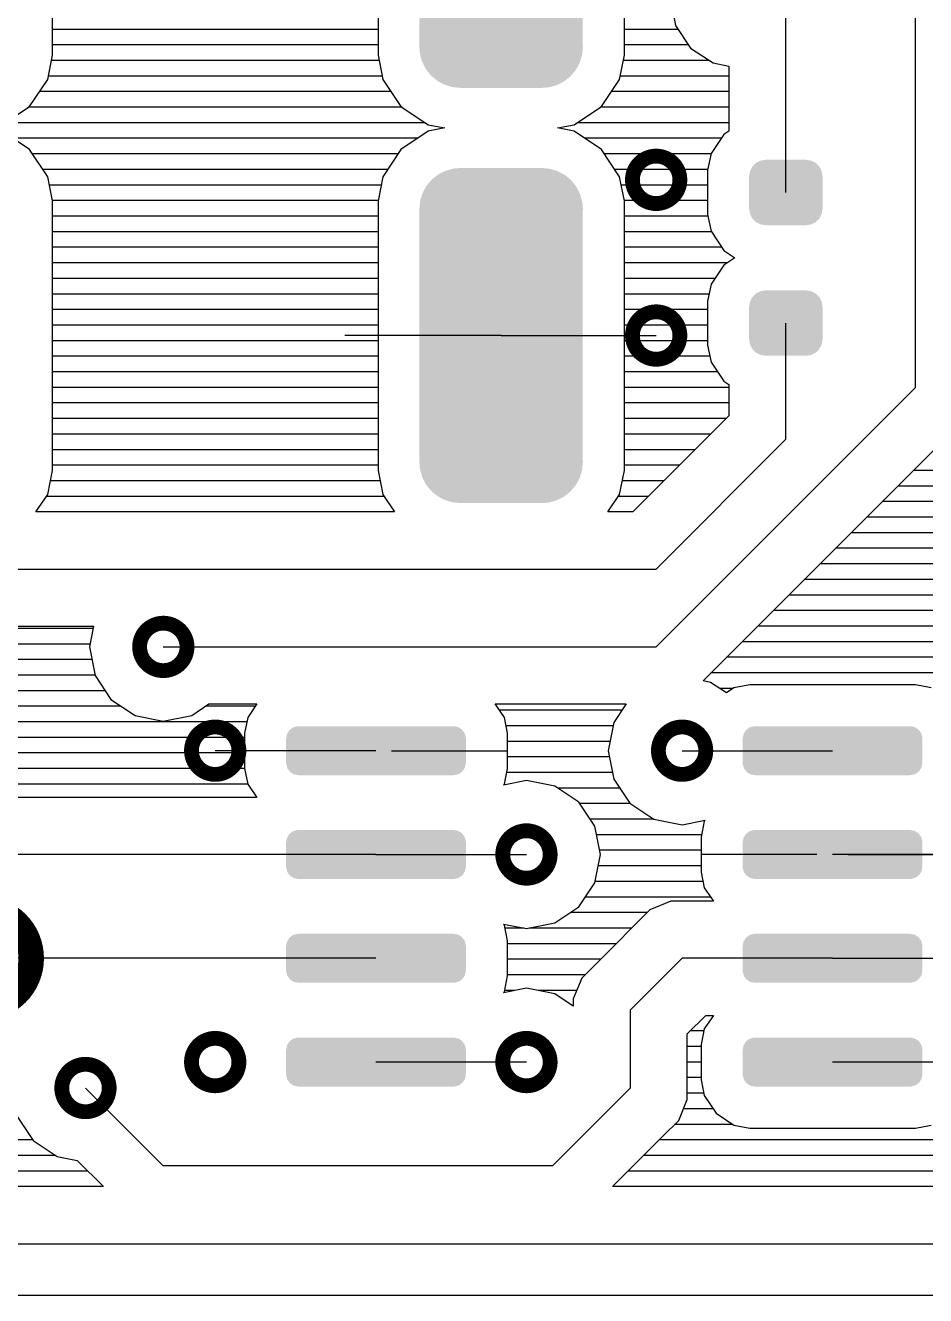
# Model space of a CAD drawing. Extents: x 295 to 953, y 10 to 290.
# Drawn here: x 694.23 to 716.27, y 71.91 to 102.99 of the extents above; entities that cross this region are included whole.
import ezdxf

# ---------------------------------------------------------------- set-up
doc = ezdxf.new("R2010")
doc.units = 0
doc.header["$LTSCALE"] = 5
doc.header["$MEASUREMENT"] = 0
doc.layers.get('0').update_dxf_attribs({"linetype": 'CONTINUOUS', "lineweight": 25})

msp = doc.modelspace()

# ---------------------------------------------------------------- linework, layer by layer
for p, q in [((716.022, 94.13), (716.022, 132.865)), ((694.894, 102.258), (694.894, 108.857)), ((702.865, 108.857), (702.865, 102.258)), ((708.895, 102.258), (708.895, 108.857)), ((712.847, 98.9), (712.847, 104.265)), ((710.053, 103.467), (710.15, 102.984)), ((702.865, 102.893), (694.894, 102.893)), ((710.216, 102.893), (708.895, 102.893)), ((710.15, 102.984), (710.515, 102.436)), ((702.865, 102.512), (694.894, 102.512)), ((710.47, 102.512), (708.895, 102.512)), ((710.515, 102.436), (711.064, 102.07)), ((694.778, 101.669), (694.894, 102.258)), ((702.89, 102.131), (694.869, 102.131)), ((702.865, 102.258), (702.982, 101.669)), ((708.778, 101.669), (708.895, 102.258)), ((710.978, 102.131), (708.869, 102.131)), ((711.064, 102.07), (711.45, 101.994)), ((711.45, 101.994), (711.45, 100.404)), ((694.336, 101.003), (694.778, 101.669)), ((702.967, 101.75), (694.793, 101.75)), ((702.982, 101.669), (703.424, 101.003)), ((708.331, 101.003), (708.778, 101.669)), ((711.45, 101.75), (708.793, 101.75)), ((703.185, 101.369), (694.574, 101.369)), ((711.45, 101.369), (708.575, 101.369)), ((693.665, 100.556), (694.336, 101.003)), ((703.454, 100.988), (694.305, 100.988)), ((703.424, 101.003), (704.094, 100.556)), ((707.666, 100.556), (708.331, 101.003)), ((711.45, 100.988), (708.306, 100.988)), ((704.023, 100.607), (693.736, 100.607)), ((704.094, 100.556), (704.501, 100.48)), ((704.501, 100.48), (704.094, 100.399)), ((707.259, 100.48), (707.666, 100.556)), ((707.666, 100.399), (707.259, 100.48)), ((711.45, 100.607), (707.737, 100.607)), ((711.45, 100.404), (711.328, 100.323)), ((694.336, 99.952), (693.665, 100.399)), ((703.835, 100.226), (693.924, 100.226)), ((704.094, 100.399), (703.424, 99.952)), ((708.331, 99.952), (707.666, 100.399)), ((711.262, 100.226), (707.925, 100.226)), ((711.328, 100.323), (711.018, 99.855)), ((694.778, 99.286), (694.336, 99.952)), ((703.353, 99.845), (694.407, 99.845)), ((703.424, 99.952), (702.982, 99.286)), ((708.778, 99.286), (708.331, 99.952)), ((711.013, 99.845), (708.407, 99.845)), ((711.018, 99.855), (710.932, 99.444)), ((703.099, 99.464), (694.661, 99.464)), ((694.894, 98.697), (694.778, 99.286)), ((702.982, 99.286), (702.865, 98.697)), ((710.937, 99.464), (708.661, 99.464)), ((708.895, 98.697), (708.778, 99.286)), ((710.932, 99.444), (710.932, 98.362)), ((702.941, 99.083), (694.818, 99.083)), ((710.932, 99.083), (708.819, 99.083)), ((702.865, 98.702), (694.894, 98.702)), ((694.894, 92.098), (694.894, 98.697)), ((702.865, 98.697), (702.865, 92.098)), ((710.932, 98.702), (708.895, 98.702)), ((708.895, 92.098), (708.895, 98.697)), ((702.865, 98.321), (694.894, 98.321)), ((710.942, 98.321), (708.895, 98.321)), ((710.932, 98.362), (711.018, 97.95)), ((702.865, 97.94), (694.894, 97.94)), ((711.023, 97.94), (708.895, 97.94)), ((711.018, 97.95), (711.328, 97.483)), ((702.865, 97.559), (694.894, 97.559)), ((711.277, 97.559), (708.895, 97.559)), ((711.328, 97.483), (711.597, 97.305)), ((711.597, 97.305), (711.328, 97.122)), ((702.865, 97.178), (694.894, 97.178)), ((711.404, 97.178), (708.895, 97.178)), ((711.328, 97.122), (711.018, 96.655)), ((702.865, 96.797), (694.894, 96.797)), ((711.11, 96.797), (708.895, 96.797)), ((702.865, 96.416), (694.894, 96.416)), ((710.968, 96.416), (708.895, 96.416)), ((711.018, 96.655), (710.932, 96.243)), ((710.932, 96.243), (710.932, 95.161)), ((702.865, 96.035), (694.894, 96.035)), ((710.932, 96.035), (708.895, 96.035)), ((702.865, 95.654), (694.894, 95.654)), ((710.932, 95.654), (708.895, 95.654)), ((712.847, 92.86), (712.847, 95.705)), ((702.865, 95.273), (694.894, 95.273)), ((705.877, 95.4), (702.052, 95.4)), ((705.496, 95.4), (702.865, 95.4)), ((705.877, 95.4), (709.672, 95.4)), ((706.258, 95.4), (708.895, 95.4)), ((710.932, 95.273), (708.895, 95.273)), ((710.932, 95.161), (711.018, 94.75)), ((702.865, 94.892), (694.894, 94.892)), ((710.988, 94.892), (708.895, 94.892)), ((702.865, 94.511), (694.894, 94.511)), ((711.176, 94.511), (708.895, 94.511)), ((711.018, 94.75), (711.328, 94.282)), ((711.328, 94.282), (711.45, 94.201)), ((711.45, 94.201), (711.45, 93.434)), ((702.865, 94.13), (694.894, 94.13)), ((711.45, 94.13), (708.895, 94.13)), ((709.672, 87.78), (716.022, 94.13)), ((702.865, 93.749), (694.894, 93.749)), ((711.45, 93.749), (708.895, 93.749)), ((702.865, 93.368), (694.894, 93.368)), ((711.384, 93.368), (708.895, 93.368)), ((711.45, 93.434), (709.098, 91.082)), ((702.865, 92.987), (694.894, 92.987)), ((711.003, 92.987), (708.895, 92.987)), ((709.672, 89.685), (712.847, 92.86)), ((710.861, 86.988), (716.815, 92.941)), ((702.865, 92.606), (694.894, 92.606)), ((710.622, 92.606), (708.895, 92.606)), ((694.778, 91.509), (694.894, 92.098)), ((702.865, 92.225), (694.894, 92.225)), ((702.865, 92.098), (702.982, 91.509)), ((708.778, 91.509), (708.895, 92.098)), ((710.241, 92.225), (708.895, 92.225)), ((720.904, 92.098), (715.966, 92.098)), ((702.916, 91.844), (694.844, 91.844)), ((709.86, 91.844), (708.844, 91.844)), ((720.904, 91.717), (715.585, 91.717)), ((694.488, 91.082), (694.778, 91.509)), ((703.012, 91.463), (694.747, 91.463)), ((702.982, 91.509), (703.271, 91.082)), ((708.488, 91.082), (708.778, 91.509)), ((709.479, 91.463), (708.742, 91.463)), ((703.271, 91.082), (694.488, 91.082)), ((703.271, 91.082), (694.488, 91.082)), ((709.098, 91.082), (708.488, 91.082)), ((709.098, 91.082), (708.488, 91.082)), ((720.965, 91.336), (715.204, 91.336)), ((721.117, 90.955), (714.823, 90.955)), ((721.371, 90.574), (714.442, 90.574)), ((721.529, 90.193), (714.061, 90.193)), ((662.682, 89.685), (709.672, 89.685)), ((721.204, 89.812), (713.68, 89.812)), ((720.99, 89.431), (713.299, 89.431)), ((720.914, 89.05), (712.918, 89.05)), ((720.904, 88.669), (712.537, 88.669)), ((688.961, 88.288), (695.9, 88.288)), ((695.9, 88.288), (695.799, 87.78)), ((720.904, 88.288), (712.156, 88.288)), ((695.89, 88.232), (688.961, 88.232)), ((695.814, 87.851), (688.961, 87.851)), ((695.799, 87.78), (695.936, 87.084)), ((697.607, 87.78), (709.672, 87.78)), ((720.904, 87.907), (711.775, 87.907)), ((695.86, 87.47), (688.961, 87.47)), ((720.904, 87.526), (711.394, 87.526)), ((695.936, 87.089), (688.951, 87.089)), ((695.936, 87.084), (696.327, 86.495)), ((720.904, 87.145), (711.013, 87.145)), ((710.82, 86.947), (710.861, 86.988)), ((711.003, 86.911), (710.82, 86.947)), ((711.394, 86.652), (711.003, 86.911)), ((711.557, 86.764), (711.227, 86.764)), ((711.577, 86.779), (711.394, 86.652)), ((711.963, 86.855), (711.577, 86.779)), ((716.022, 86.855), (711.963, 86.855)), ((716.408, 86.779), (716.022, 86.855)), ((696.185, 86.708), (688.87, 86.708)), ((696.327, 86.495), (696.916, 86.104)), ((696.576, 86.327), (688.616, 86.327)), ((698.303, 86.104), (698.72, 86.383)), ((699.863, 86.327), (698.643, 86.327)), ((698.72, 86.383), (699.898, 86.383)), ((699.898, 86.383), (699.675, 86.053)), ((705.735, 86.383), (708.936, 86.383)), ((705.959, 86.053), (705.735, 86.383)), ((708.834, 86.231), (705.837, 86.231)), ((708.936, 86.383), (708.636, 85.931)), ((699.654, 85.946), (688.682, 85.946)), ((696.916, 86.104), (697.607, 85.966)), ((697.607, 85.966), (698.303, 86.104)), ((699.675, 86.053), (699.598, 85.667)), ((706.035, 85.667), (705.959, 86.053)), ((708.621, 85.85), (705.994, 85.85)), ((708.636, 85.931), (708.499, 85.24)), ((699.598, 85.565), (688.895, 85.565)), ((699.598, 85.667), (699.598, 84.808)), ((706.035, 84.808), (706.035, 85.667)), ((699.598, 85.184), (688.961, 85.184)), ((702.814, 85.24), (698.877, 85.24)), ((702.433, 85.24), (699.598, 85.24)), ((703.195, 85.24), (706.035, 85.24)), ((708.544, 85.469), (706.035, 85.469)), ((708.499, 85.24), (708.636, 84.544)), ((710.307, 85.24), (713.99, 85.24)), ((708.524, 85.088), (706.035, 85.088)), ((699.604, 84.803), (688.961, 84.803)), ((699.598, 84.808), (699.675, 84.422)), ((705.959, 84.422), (706.035, 84.808)), ((708.6, 84.707), (706.015, 84.707)), ((699.675, 84.422), (691.054, 84.422)), ((699.675, 84.422), (699.898, 84.097)), ((706.497, 84.508), (705.938, 84.397)), ((705.938, 84.397), (705.959, 84.422)), ((707.193, 84.371), (706.497, 84.508)), ((707.782, 83.98), (707.193, 84.371)), ((708.778, 84.326), (707.264, 84.326)), ((708.636, 84.544), (709.027, 83.955)), ((699.898, 84.097), (691.735, 84.097)), ((708.174, 83.391), (707.782, 83.98)), ((709.042, 83.945), (707.803, 83.945)), ((709.027, 83.955), (709.616, 83.564)), ((709.616, 83.564), (708.057, 83.564)), ((708.311, 82.7), (708.174, 83.391)), ((709.616, 83.564), (710.307, 83.426)), ((710.307, 83.426), (710.871, 83.538)), ((710.851, 83.513), (710.774, 83.127)), ((710.871, 83.538), (710.851, 83.513)), ((710.79, 83.183), (708.214, 83.183)), ((710.774, 83.127), (710.774, 82.268)), ((702.814, 82.7), (690.622, 82.7)), ((702.814, 82.7), (706.497, 82.7)), ((708.174, 82.004), (708.311, 82.7)), ((710.774, 82.802), (708.29, 82.802)), ((713.609, 82.7), (710.774, 82.7)), ((717.927, 82.7), (713.99, 82.7)), ((714.371, 82.7), (717.211, 82.7)), ((710.774, 82.421), (708.26, 82.421)), ((710.774, 82.268), (710.851, 81.882)), ((707.782, 81.415), (708.174, 82.004)), ((710.82, 82.04), (708.184, 82.04)), ((710.851, 81.882), (711.074, 81.557)), ((711.003, 81.659), (707.945, 81.659)), ((710.033, 81.557), (709.52, 81.344)), ((711.074, 81.557), (710.033, 81.557)), ((707.193, 81.024), (707.782, 81.415)), ((709.454, 81.278), (707.574, 81.278)), ((709.52, 81.344), (708.25, 80.074)), ((705.959, 80.973), (705.938, 80.998)), ((705.938, 80.998), (706.497, 80.886)), ((706.035, 80.587), (705.959, 80.973)), ((706.436, 80.897), (705.969, 80.897)), ((706.497, 80.886), (707.193, 81.024)), ((709.073, 80.897), (706.563, 80.897)), ((706.035, 79.728), (706.035, 80.587)), ((708.692, 80.516), (706.035, 80.516)), ((702.814, 80.16), (693.162, 80.16)), ((708.311, 80.135), (706.035, 80.135)), ((708.25, 80.074), (707.853, 79.677)), ((710.307, 80.16), (709.037, 78.89)), ((713.99, 80.16), (710.307, 80.16)), ((713.99, 80.16), (717.927, 80.16)), ((705.959, 79.342), (706.035, 79.728)), ((707.93, 79.754), (706.035, 79.754)), ((707.853, 79.677), (707.64, 79.164)), ((706.497, 79.428), (705.938, 79.317)), ((705.938, 79.317), (705.959, 79.342)), ((706.213, 79.373), (705.964, 79.373)), ((707.193, 79.291), (706.497, 79.428)), ((707.726, 79.373), (706.787, 79.373)), ((707.64, 78.992), (707.193, 79.291)), ((707.64, 79.164), (707.64, 78.992)), ((709.037, 78.89), (709.037, 76.985)), ((710.434, 78.311), (710.886, 78.763)), ((711.074, 78.763), (710.851, 78.433)), ((710.886, 78.763), (711.074, 78.763)), ((710.841, 78.382), (710.505, 78.382)), ((710.851, 78.433), (710.774, 78.047)), ((710.434, 77.259), (710.434, 78.311)), ((710.774, 78.047), (710.774, 77.188)), ((710.774, 78.001), (710.434, 78.001)), ((706.497, 77.62), (702.814, 77.62)), ((710.774, 77.62), (710.434, 77.62)), ((717.927, 77.62), (713.99, 77.62)), ((710.434, 76.706), (710.434, 77.259)), ((710.774, 77.239), (710.434, 77.239)), ((710.774, 77.188), (710.851, 76.802)), ((697.607, 75.08), (695.702, 76.985)), ((709.037, 76.985), (707.132, 75.08)), ((710.841, 76.858), (710.434, 76.858)), ((710.851, 76.802), (711.145, 76.37)), ((710.226, 76.193), (710.434, 76.706)), ((711.074, 76.477), (710.343, 76.477)), ((694.031, 76.289), (694.422, 75.7)), ((709.83, 75.796), (710.226, 76.193)), ((711.145, 76.37), (711.577, 76.076)), ((711.557, 76.096), (710.124, 76.096)), ((711.577, 76.076), (711.963, 75.999)), ((711.963, 75.999), (716.022, 75.999)), ((716.022, 75.999), (716.408, 76.076)), ((694.417, 75.715), (677.993, 75.715)), ((694.422, 75.7), (695.011, 75.309)), ((708.6, 74.572), (709.83, 75.796)), ((725.242, 75.715), (709.743, 75.715)), ((694.976, 75.334), (678.374, 75.334)), ((695.011, 75.309), (695.499, 75.212)), ((725.319, 75.334), (709.362, 75.334)), ((695.763, 74.953), (678.755, 74.953)), ((695.499, 75.212), (696.144, 74.572)), ((707.132, 75.08), (697.607, 75.08)), ((725.354, 74.953), (708.981, 74.953)), ((696.144, 74.572), (679.136, 74.572)), ((696.144, 74.572), (679.136, 74.572)), ((724.973, 74.572), (708.6, 74.572)), ((724.973, 74.572), (708.6, 74.572)), ((678.557, 73.175), (725.547, 73.175)), ((735.072, 71.905), (677.287, 71.905))]:
    msp.add_line(p, q)
for points, const_width in [([(710.253, 99.21, -1), (709.092, 99.21, -1)], 0.363), ([(710.253, 95.4, -1), (709.092, 95.4, -1)], 0.363), ([(698.188, 87.78, -1), (697.027, 87.78, -1)], 0.363), ([(699.458, 85.24, -1), (698.297, 85.24, -1)], 0.363), ([(710.888, 85.24, -1), (709.727, 85.24, -1)], 0.363), ([(707.078, 82.7, -1), (705.917, 82.7, -1)], 0.363), ([(694.374, 80.16, -1), (691.951, 80.16, -1)], 0.625), ([(699.458, 77.62, -1), (698.297, 77.62, -1)], 0.363), ([(707.078, 77.62, -1), (705.917, 77.62, -1)], 0.363), ([(696.283, 76.985, -1), (695.122, 76.985, -1)], 0.363)]:
    msp.add_lwpolyline(points, format="xyb", close=True, dxfattribs=dict(const_width=const_width))
for points in [[(707.876, 102.532), (707.876, 108.588), (703.878, 102.532), (703.878, 108.588)], [(707.879, 102.461), (707.876, 102.532), (703.876, 102.461), (703.878, 102.532)], [(707.863, 102.3), (707.879, 102.461), (703.889, 102.3), (703.876, 102.461)], [(707.859, 102.261), (707.863, 102.3), (703.899, 102.261), (703.889, 102.3)], [(707.81, 102.105), (707.859, 102.261), (703.941, 102.105), (703.899, 102.261)], [(707.799, 102.069), (707.81, 102.105), (703.96, 102.069), (703.941, 102.105)], [(707.72, 101.925), (707.799, 102.069), (704.032, 101.925), (703.96, 102.069)], [(707.701, 101.892), (707.72, 101.925), (704.057, 101.892), (704.032, 101.925)], [(707.595, 101.767), (707.701, 101.892), (704.156, 101.767), (704.057, 101.892)], [(707.571, 101.739), (707.595, 101.767), (704.189, 101.739), (704.156, 101.767)], [(707.44, 101.637), (707.571, 101.739), (704.31, 101.637), (704.189, 101.739)], [(707.412, 101.615), (707.44, 101.637), (704.349, 101.615), (704.31, 101.637)], [(707.261, 101.54), (707.412, 101.615), (704.486, 101.54), (704.349, 101.615)], [(707.232, 101.525), (707.261, 101.54), (704.534, 101.525), (704.486, 101.54)], [(707.064, 101.48), (707.232, 101.525), (704.679, 101.48), (704.534, 101.525)], [(707.037, 101.473), (707.064, 101.48), (704.75, 101.473), (704.679, 101.48)], [(706.876, 101.46), (707.037, 101.473), (704.879, 101.46), (704.75, 101.473)], [(707.221, 99.435), (707.076, 99.48), (704.523, 99.435), (704.691, 99.48)], [(707.076, 99.48), (707.005, 99.487), (704.691, 99.48), (704.718, 99.487)], [(707.005, 99.487), (706.876, 99.5), (704.718, 99.487), (704.879, 99.5)], [(713.721, 99.427), (713.673, 99.528), (711.971, 99.427), (712.024, 99.528)], [(713.673, 99.528), (713.662, 99.539), (712.024, 99.528), (712.029, 99.539)], [(713.662, 99.539), (713.585, 99.62), (712.029, 99.539), (712.112, 99.62)], [(713.585, 99.62), (713.57, 99.628), (712.112, 99.62), (712.12, 99.628)], [(713.57, 99.628), (713.473, 99.679), (712.12, 99.628), (712.226, 99.679)], [(713.473, 99.679), (713.448, 99.683), (712.226, 99.679), (712.234, 99.683)], [(713.448, 99.683), (713.347, 99.7), (712.234, 99.683), (712.347, 99.7)], [(707.697, 99.068), (707.599, 99.193), (704.053, 99.068), (704.16, 99.193)], [(707.599, 99.193), (707.566, 99.221), (704.16, 99.193), (704.184, 99.221)], [(707.566, 99.221), (707.445, 99.323), (704.184, 99.221), (704.315, 99.323)], [(707.445, 99.323), (707.405, 99.345), (704.315, 99.323), (704.343, 99.345)], [(707.405, 99.345), (707.268, 99.42), (704.343, 99.345), (704.493, 99.42)], [(707.268, 99.42), (707.221, 99.435), (704.493, 99.42), (704.523, 99.435)], [(713.746, 98.499), (713.746, 99.301), (711.948, 98.499), (711.948, 99.301)], [(713.744, 99.301), (713.728, 99.414), (711.95, 99.301), (711.969, 99.414)], [(713.728, 99.414), (713.721, 99.427), (711.969, 99.414), (711.971, 99.427)], [(707.855, 98.699), (707.813, 98.855), (703.896, 98.699), (703.945, 98.855)], [(707.813, 98.855), (707.795, 98.891), (703.945, 98.855), (703.956, 98.891)], [(707.795, 98.891), (707.723, 99.035), (703.956, 98.891), (704.035, 99.035)], [(707.723, 99.035), (707.697, 99.068), (704.035, 99.035), (704.053, 99.068)], [(707.879, 98.499), (707.866, 98.66), (703.876, 98.499), (703.892, 98.66)], [(707.866, 98.66), (707.855, 98.699), (703.892, 98.66), (703.896, 98.699)], [(707.876, 98.428), (707.879, 98.499), (703.878, 98.428), (703.876, 98.499)], [(707.876, 92.372), (707.876, 98.428), (703.878, 92.372), (703.878, 98.428)], [(713.726, 98.386), (713.744, 98.499), (711.967, 98.386), (711.95, 98.499)], [(713.724, 98.374), (713.726, 98.386), (711.973, 98.374), (711.967, 98.386)], [(713.671, 98.272), (713.724, 98.374), (712.021, 98.272), (711.973, 98.374)], [(713.665, 98.261), (713.671, 98.272), (712.032, 98.261), (712.021, 98.272)], [(713.582, 98.18), (713.665, 98.261), (712.109, 98.18), (712.032, 98.261)], [(713.574, 98.172), (713.582, 98.18), (712.124, 98.172), (712.109, 98.18)], [(713.468, 98.121), (713.574, 98.172), (712.222, 98.121), (712.124, 98.172)], [(713.46, 98.117), (713.468, 98.121), (712.246, 98.117), (712.222, 98.121)], [(713.347, 98.1), (713.46, 98.117), (712.347, 98.1), (712.246, 98.117)], [(713.662, 96.344), (713.585, 96.425), (712.029, 96.344), (712.112, 96.425)], [(713.585, 96.425), (713.57, 96.433), (712.112, 96.425), (712.12, 96.433)], [(713.57, 96.433), (713.473, 96.484), (712.12, 96.433), (712.226, 96.484)], [(713.473, 96.484), (713.448, 96.488), (712.226, 96.484), (712.234, 96.488)], [(713.448, 96.488), (713.347, 96.505), (712.234, 96.488), (712.347, 96.505)], [(713.746, 95.303), (713.746, 96.106), (711.948, 95.303), (711.948, 96.106)], [(713.744, 96.106), (713.728, 96.219), (711.95, 96.106), (711.969, 96.219)], [(713.728, 96.219), (713.721, 96.231), (711.969, 96.219), (711.971, 96.231)], [(713.721, 96.231), (713.673, 96.333), (711.971, 96.231), (712.024, 96.333)], [(713.673, 96.333), (713.662, 96.344), (712.024, 96.333), (712.029, 96.344)], [(713.726, 95.191), (713.744, 95.303), (711.967, 95.191), (711.95, 95.303)], [(713.724, 95.178), (713.726, 95.191), (711.973, 95.178), (711.967, 95.191)], [(713.671, 95.076), (713.724, 95.178), (712.021, 95.076), (711.973, 95.178)], [(713.665, 95.066), (713.671, 95.076), (712.032, 95.066), (712.021, 95.076)], [(713.582, 94.985), (713.665, 95.066), (712.109, 94.985), (712.032, 95.066)], [(713.574, 94.977), (713.582, 94.985), (712.124, 94.977), (712.109, 94.985)], [(713.468, 94.926), (713.574, 94.977), (712.222, 94.926), (712.124, 94.977)], [(713.46, 94.922), (713.468, 94.926), (712.246, 94.922), (712.222, 94.926)], [(713.347, 94.905), (713.46, 94.922), (712.347, 94.905), (712.246, 94.922)], [(707.879, 92.301), (707.876, 92.372), (703.876, 92.301), (703.878, 92.372)], [(707.863, 92.14), (707.879, 92.301), (703.889, 92.14), (703.876, 92.301)], [(707.859, 92.101), (707.863, 92.14), (703.899, 92.101), (703.889, 92.14)], [(707.81, 91.945), (707.859, 92.101), (703.941, 91.945), (703.899, 92.101)], [(707.799, 91.909), (707.81, 91.945), (703.96, 91.909), (703.941, 91.945)], [(707.72, 91.765), (707.799, 91.909), (704.032, 91.765), (703.96, 91.909)], [(707.701, 91.732), (707.72, 91.765), (704.057, 91.732), (704.032, 91.765)], [(707.595, 91.607), (707.701, 91.732), (704.156, 91.607), (704.057, 91.732)], [(707.571, 91.579), (707.595, 91.607), (704.189, 91.579), (704.156, 91.607)], [(707.44, 91.477), (707.571, 91.579), (704.31, 91.477), (704.189, 91.579)], [(707.412, 91.455), (707.44, 91.477), (704.349, 91.455), (704.31, 91.477)], [(707.261, 91.38), (707.412, 91.455), (704.486, 91.38), (704.349, 91.455)], [(707.232, 91.365), (707.261, 91.38), (704.534, 91.365), (704.486, 91.38)], [(707.064, 91.32), (707.232, 91.365), (704.679, 91.32), (704.534, 91.365)], [(707.037, 91.313), (707.064, 91.32), (704.75, 91.313), (704.679, 91.32)], [(706.876, 91.3), (707.037, 91.313), (704.879, 91.3), (704.75, 91.313)], [(704.916, 85.762), (704.841, 85.808), (700.719, 85.762), (700.78, 85.808)], [(704.841, 85.808), (704.822, 85.819), (700.78, 85.808), (700.82, 85.819)], [(704.822, 85.819), (704.721, 85.838), (700.82, 85.819), (700.886, 85.838)], [(704.721, 85.838), (704.714, 85.839), (700.886, 85.838), (700.914, 85.839)], [(716.092, 85.762), (716.017, 85.808), (711.895, 85.762), (711.956, 85.808)], [(716.017, 85.808), (715.998, 85.819), (711.956, 85.808), (711.996, 85.819)], [(715.998, 85.819), (715.897, 85.838), (711.996, 85.819), (712.062, 85.838)], [(715.897, 85.838), (715.89, 85.839), (712.062, 85.838), (712.09, 85.839)], [(705.014, 85.54), (705.012, 85.568), (700.614, 85.54), (700.62, 85.568)], [(705.014, 84.94), (705.014, 85.54), (700.614, 84.94), (700.614, 85.54)], [(705.012, 85.568), (704.99, 85.648), (700.62, 85.568), (700.635, 85.648)], [(704.99, 85.648), (704.982, 85.674), (700.635, 85.648), (700.651, 85.674)], [(704.982, 85.674), (704.931, 85.741), (700.651, 85.674), (700.692, 85.741)], [(704.931, 85.741), (704.916, 85.762), (700.692, 85.741), (700.719, 85.762)], [(716.19, 85.54), (716.188, 85.568), (711.79, 85.54), (711.796, 85.568)], [(716.19, 84.94), (716.19, 85.54), (711.79, 84.94), (711.79, 85.54)], [(716.188, 85.568), (716.166, 85.648), (711.796, 85.568), (711.811, 85.648)], [(716.166, 85.648), (716.158, 85.674), (711.811, 85.648), (711.827, 85.674)], [(716.158, 85.674), (716.107, 85.741), (711.827, 85.674), (711.868, 85.741)], [(716.107, 85.741), (716.092, 85.762), (711.868, 85.741), (711.895, 85.762)], [(705.008, 84.912), (705.014, 84.94), (700.616, 84.912), (700.614, 84.94)], [(704.994, 84.832), (705.008, 84.912), (700.639, 84.832), (700.616, 84.912)], [(716.184, 84.912), (716.19, 84.94), (711.792, 84.912), (711.79, 84.94)], [(716.17, 84.832), (716.184, 84.912), (711.815, 84.832), (711.792, 84.912)], [(704.977, 84.806), (704.994, 84.832), (700.646, 84.806), (700.639, 84.832)], [(704.936, 84.739), (704.977, 84.806), (700.697, 84.739), (700.646, 84.806)], [(704.909, 84.718), (704.936, 84.739), (700.713, 84.718), (700.697, 84.739)], [(704.848, 84.672), (704.909, 84.718), (700.787, 84.672), (700.713, 84.718)], [(704.808, 84.661), (704.848, 84.672), (700.806, 84.661), (700.787, 84.672)], [(704.743, 84.642), (704.808, 84.661), (700.907, 84.642), (700.806, 84.661)], [(704.714, 84.641), (704.743, 84.642), (700.914, 84.641), (700.907, 84.642)], [(716.153, 84.806), (716.17, 84.832), (711.822, 84.806), (711.815, 84.832)], [(716.112, 84.739), (716.153, 84.806), (711.873, 84.739), (711.822, 84.806)], [(716.085, 84.718), (716.112, 84.739), (711.889, 84.718), (711.873, 84.739)], [(716.024, 84.672), (716.085, 84.718), (711.963, 84.672), (711.889, 84.718)], [(715.984, 84.661), (716.024, 84.672), (711.982, 84.661), (711.963, 84.672)], [(715.919, 84.642), (715.984, 84.661), (712.083, 84.642), (711.982, 84.661)], [(715.89, 84.641), (715.919, 84.642), (712.09, 84.641), (712.083, 84.642)], [(705.014, 83), (705.012, 83.028), (700.614, 83), (700.62, 83.028)], [(705.014, 82.4), (705.014, 83), (700.614, 82.4), (700.614, 83)], [(705.012, 83.028), (704.99, 83.108), (700.62, 83.028), (700.635, 83.108)], [(704.99, 83.108), (704.982, 83.134), (700.635, 83.108), (700.651, 83.134)], [(704.982, 83.134), (704.931, 83.201), (700.651, 83.134), (700.692, 83.201)], [(704.931, 83.201), (704.916, 83.222), (700.692, 83.201), (700.719, 83.222)], [(704.916, 83.222), (704.841, 83.268), (700.719, 83.222), (700.78, 83.268)], [(704.841, 83.268), (704.822, 83.279), (700.78, 83.268), (700.82, 83.279)], [(704.822, 83.279), (704.721, 83.298), (700.82, 83.279), (700.886, 83.298)], [(704.721, 83.298), (704.714, 83.299), (700.886, 83.298), (700.914, 83.299)], [(716.19, 83), (716.188, 83.028), (711.79, 83), (711.796, 83.028)], [(716.19, 82.4), (716.19, 83), (711.79, 82.4), (711.79, 83)], [(716.188, 83.028), (716.166, 83.108), (711.796, 83.028), (711.811, 83.108)], [(716.166, 83.108), (716.158, 83.134), (711.811, 83.108), (711.827, 83.134)], [(716.158, 83.134), (716.107, 83.201), (711.827, 83.134), (711.868, 83.201)], [(716.107, 83.201), (716.092, 83.222), (711.868, 83.201), (711.895, 83.222)], [(716.092, 83.222), (716.017, 83.268), (711.895, 83.222), (711.956, 83.268)], [(716.017, 83.268), (715.998, 83.279), (711.956, 83.268), (711.996, 83.279)], [(715.998, 83.279), (715.897, 83.298), (711.996, 83.279), (712.062, 83.298)], [(715.897, 83.298), (715.89, 83.299), (712.062, 83.298), (712.09, 83.299)], [(705.008, 82.372), (705.014, 82.4), (700.616, 82.372), (700.614, 82.4)], [(716.184, 82.372), (716.19, 82.4), (711.792, 82.372), (711.79, 82.4)], [(704.994, 82.292), (705.008, 82.372), (700.639, 82.292), (700.616, 82.372)], [(704.977, 82.266), (704.994, 82.292), (700.646, 82.266), (700.639, 82.292)], [(704.936, 82.199), (704.977, 82.266), (700.697, 82.199), (700.646, 82.266)], [(704.909, 82.178), (704.936, 82.199), (700.713, 82.178), (700.697, 82.199)], [(704.848, 82.132), (704.909, 82.178), (700.787, 82.132), (700.713, 82.178)], [(704.808, 82.121), (704.848, 82.132), (700.806, 82.121), (700.787, 82.132)], [(704.743, 82.102), (704.808, 82.121), (700.907, 82.102), (700.806, 82.121)], [(704.714, 82.101), (704.743, 82.102), (700.914, 82.101), (700.907, 82.102)], [(716.17, 82.292), (716.184, 82.372), (711.815, 82.292), (711.792, 82.372)], [(716.153, 82.266), (716.17, 82.292), (711.822, 82.266), (711.815, 82.292)], [(716.112, 82.199), (716.153, 82.266), (711.873, 82.199), (711.822, 82.266)], [(716.085, 82.178), (716.112, 82.199), (711.889, 82.178), (711.873, 82.199)], [(716.024, 82.132), (716.085, 82.178), (711.963, 82.132), (711.889, 82.178)], [(715.984, 82.121), (716.024, 82.132), (711.982, 82.121), (711.963, 82.132)], [(715.919, 82.102), (715.984, 82.121), (712.083, 82.102), (711.982, 82.121)], [(715.89, 82.101), (715.919, 82.102), (712.09, 82.101), (712.083, 82.102)], [(705.012, 80.488), (704.99, 80.568), (700.62, 80.488), (700.635, 80.568)], [(704.99, 80.568), (704.982, 80.594), (700.635, 80.568), (700.651, 80.594)], [(704.982, 80.594), (704.931, 80.661), (700.651, 80.594), (700.692, 80.661)], [(704.931, 80.661), (704.916, 80.682), (700.692, 80.661), (700.719, 80.682)], [(704.916, 80.682), (704.841, 80.728), (700.719, 80.682), (700.78, 80.728)], [(704.841, 80.728), (704.822, 80.739), (700.78, 80.728), (700.82, 80.739)], [(704.822, 80.739), (704.721, 80.758), (700.82, 80.739), (700.886, 80.758)], [(704.721, 80.758), (704.714, 80.759), (700.886, 80.758), (700.914, 80.759)], [(716.188, 80.488), (716.166, 80.568), (711.796, 80.488), (711.811, 80.568)], [(716.166, 80.568), (716.158, 80.594), (711.811, 80.568), (711.827, 80.594)], [(716.158, 80.594), (716.107, 80.661), (711.827, 80.594), (711.868, 80.661)], [(716.107, 80.661), (716.092, 80.682), (711.868, 80.661), (711.895, 80.682)], [(716.092, 80.682), (716.017, 80.728), (711.895, 80.682), (711.956, 80.728)], [(716.017, 80.728), (715.998, 80.739), (711.956, 80.728), (711.996, 80.739)], [(715.998, 80.739), (715.897, 80.758), (711.996, 80.739), (712.062, 80.758)], [(715.897, 80.758), (715.89, 80.759), (712.062, 80.758), (712.09, 80.759)], [(705.014, 80.46), (705.012, 80.488), (700.614, 80.46), (700.62, 80.488)], [(705.014, 79.86), (705.014, 80.46), (700.614, 79.86), (700.614, 80.46)], [(716.19, 80.46), (716.188, 80.488), (711.79, 80.46), (711.796, 80.488)], [(716.19, 79.86), (716.19, 80.46), (711.79, 79.86), (711.79, 80.46)], [(705.008, 79.832), (705.014, 79.86), (700.616, 79.832), (700.614, 79.86)], [(704.994, 79.752), (705.008, 79.832), (700.639, 79.752), (700.616, 79.832)], [(704.977, 79.726), (704.994, 79.752), (700.646, 79.726), (700.639, 79.752)], [(704.936, 79.659), (704.977, 79.726), (700.697, 79.659), (700.646, 79.726)], [(704.909, 79.638), (704.936, 79.659), (700.713, 79.638), (700.697, 79.659)], [(704.848, 79.592), (704.909, 79.638), (700.787, 79.592), (700.713, 79.638)], [(704.808, 79.581), (704.848, 79.592), (700.806, 79.581), (700.787, 79.592)], [(704.743, 79.562), (704.808, 79.581), (700.907, 79.562), (700.806, 79.581)], [(716.184, 79.832), (716.19, 79.86), (711.792, 79.832), (711.79, 79.86)], [(716.17, 79.752), (716.184, 79.832), (711.815, 79.752), (711.792, 79.832)], [(716.153, 79.726), (716.17, 79.752), (711.822, 79.726), (711.815, 79.752)], [(716.112, 79.659), (716.153, 79.726), (711.873, 79.659), (711.822, 79.726)], [(716.085, 79.638), (716.112, 79.659), (711.889, 79.638), (711.873, 79.659)], [(716.024, 79.592), (716.085, 79.638), (711.963, 79.592), (711.889, 79.638)], [(715.984, 79.581), (716.024, 79.592), (711.982, 79.581), (711.963, 79.592)], [(715.919, 79.562), (715.984, 79.581), (712.083, 79.562), (711.982, 79.581)], [(704.714, 79.561), (704.743, 79.562), (700.914, 79.561), (700.907, 79.562)], [(715.89, 79.561), (715.919, 79.562), (712.09, 79.561), (712.083, 79.562)], [(705.012, 77.948), (704.99, 78.028), (700.62, 77.948), (700.635, 78.028)], [(704.99, 78.028), (704.982, 78.054), (700.635, 78.028), (700.651, 78.054)], [(704.982, 78.054), (704.931, 78.121), (700.651, 78.054), (700.692, 78.121)], [(704.931, 78.121), (704.916, 78.142), (700.692, 78.121), (700.719, 78.142)], [(704.916, 78.142), (704.841, 78.188), (700.719, 78.142), (700.78, 78.188)], [(704.841, 78.188), (704.822, 78.199), (700.78, 78.188), (700.82, 78.199)], [(704.822, 78.199), (704.721, 78.218), (700.82, 78.199), (700.886, 78.218)], [(704.721, 78.218), (704.714, 78.219), (700.886, 78.218), (700.914, 78.219)], [(716.188, 77.948), (716.166, 78.028), (711.796, 77.948), (711.811, 78.028)], [(716.166, 78.028), (716.158, 78.054), (711.811, 78.028), (711.827, 78.054)], [(716.158, 78.054), (716.107, 78.121), (711.827, 78.054), (711.868, 78.121)], [(716.107, 78.121), (716.092, 78.142), (711.868, 78.121), (711.895, 78.142)], [(716.092, 78.142), (716.017, 78.188), (711.895, 78.142), (711.956, 78.188)], [(716.017, 78.188), (715.998, 78.199), (711.956, 78.188), (711.996, 78.199)], [(715.998, 78.199), (715.897, 78.218), (711.996, 78.199), (712.062, 78.218)], [(715.897, 78.218), (715.89, 78.219), (712.062, 78.218), (712.09, 78.219)], [(705.014, 77.92), (705.012, 77.948), (700.614, 77.92), (700.62, 77.948)], [(705.014, 77.32), (705.014, 77.92), (700.614, 77.32), (700.614, 77.92)], [(716.19, 77.92), (716.188, 77.948), (711.79, 77.92), (711.796, 77.948)], [(716.19, 77.32), (716.19, 77.92), (711.79, 77.32), (711.79, 77.92)], [(705.008, 77.292), (705.014, 77.32), (700.616, 77.292), (700.614, 77.32)], [(704.994, 77.212), (705.008, 77.292), (700.639, 77.212), (700.616, 77.292)], [(704.977, 77.186), (704.994, 77.212), (700.646, 77.186), (700.639, 77.212)], [(704.936, 77.119), (704.977, 77.186), (700.697, 77.119), (700.646, 77.186)], [(704.909, 77.098), (704.936, 77.119), (700.713, 77.098), (700.697, 77.119)], [(704.848, 77.052), (704.909, 77.098), (700.787, 77.052), (700.713, 77.098)], [(716.184, 77.292), (716.19, 77.32), (711.792, 77.292), (711.79, 77.32)], [(716.17, 77.212), (716.184, 77.292), (711.815, 77.212), (711.792, 77.292)], [(716.153, 77.186), (716.17, 77.212), (711.822, 77.186), (711.815, 77.212)], [(716.112, 77.119), (716.153, 77.186), (711.873, 77.119), (711.822, 77.186)], [(716.085, 77.098), (716.112, 77.119), (711.889, 77.098), (711.873, 77.119)], [(716.024, 77.052), (716.085, 77.098), (711.963, 77.052), (711.889, 77.098)], [(704.808, 77.041), (704.848, 77.052), (700.806, 77.041), (700.787, 77.052)], [(704.743, 77.022), (704.808, 77.041), (700.907, 77.022), (700.806, 77.041)], [(704.714, 77.021), (704.743, 77.022), (700.914, 77.021), (700.907, 77.022)], [(715.984, 77.041), (716.024, 77.052), (711.982, 77.041), (711.963, 77.052)], [(715.919, 77.022), (715.984, 77.041), (712.083, 77.022), (711.982, 77.041)], [(715.89, 77.021), (715.919, 77.022), (712.09, 77.021), (712.083, 77.022)]]:
    msp.add_solid(points)

doc.saveas('drawing.dxf')
